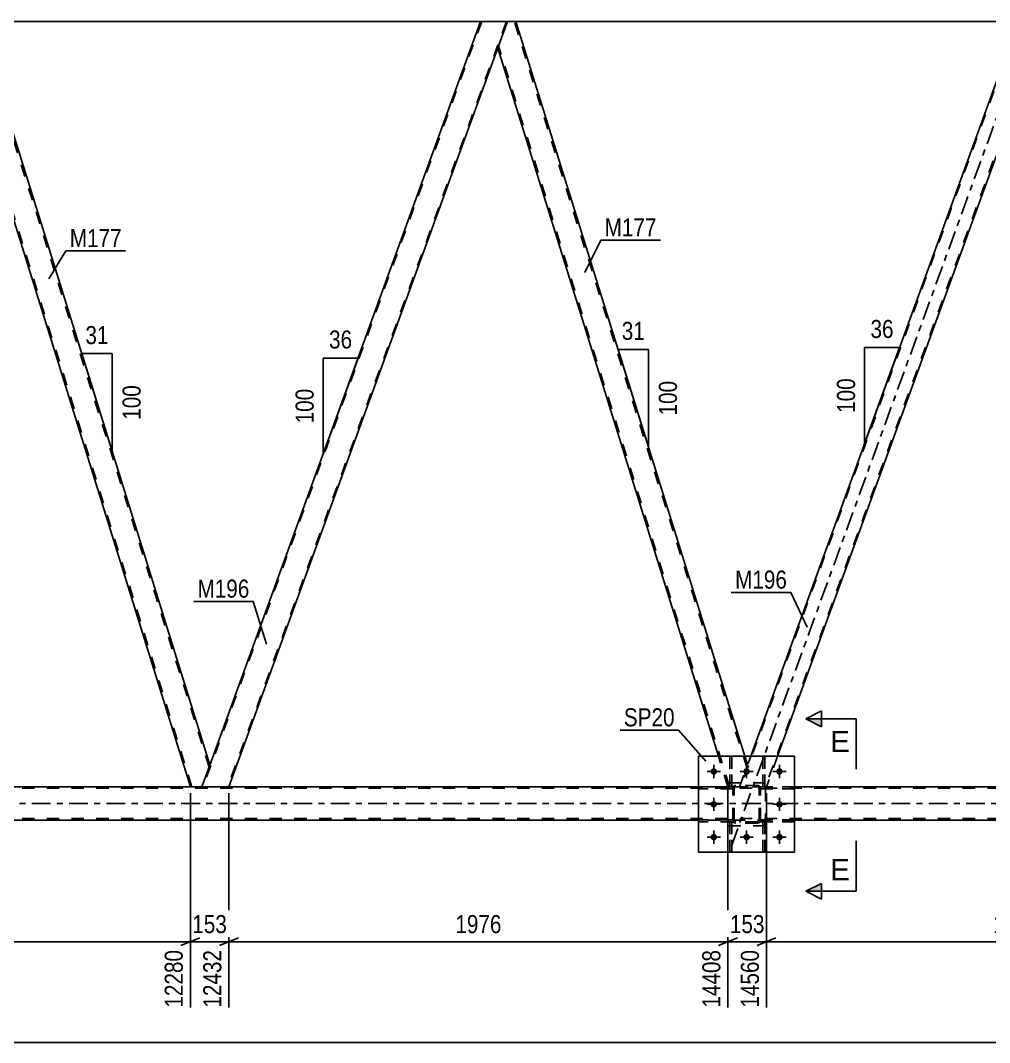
# Model space of a CAD drawing. Header units: millimetres. Extents: x 0 to 841, y 0 to 594.
# Drawn here: x 485.6 to 639.1, y 303.7 to 465.6 of the extents above; entities that cross this region are included whole.
import ezdxf

# ---------------------------------------------------------------- set-up
doc = ezdxf.new("R2010")
doc.units = ezdxf.units.MM
doc.linetypes.add('DXK_LINE_DOT2', pattern=[3.9198, 1.9599, -1.9599])
doc.linetypes.add('DXK_LINE_DOT3', pattern=[5.9187, 2.979, -0.9799, 0.9799, -0.9799])
doc.styles.add('Arial', font='ARIAL.TTF', dxfattribs={"height": 0.2})
doc.styles.add('Arial Narrow', font='ARIALN.TTF', dxfattribs={"height": 0.2})

# ---------------------------------------------------------------- blocks, each defined once
blk = doc.blocks.new('Part-318884811-3906 - 3840')
at = {"color": 7, "linetype": 'DXK_LINE_DOT2'}
for p, q in [((558.68, 465.4), (514.56, 344.18)), ((562.6, 465.4), (518.48, 344.18)), ((562.77, 465.4), (561.24, 461.2)), ((515.64, 347.6), (514.39, 344.18)), ((518.65, 344.18), (514.39, 344.18))]:
    blk.add_line(p, q, dxfattribs=at)
at = {"color": 2, "linetype": 'Continuous'}
for p, q in [((558.51, 465.4), (515.64, 347.6)), ((562.77, 465.4), (558.51, 465.4)), ((561.24, 461.2), (518.65, 344.18))]:
    blk.add_line(p, q, dxfattribs=at)
blk = doc.blocks.new('Part-318884811-3912 - 3840')
at = {"color": 7, "linetype": 'DXK_LINE_DOT2'}
for p, q in [((733.04, 465.4), (217.97, 465.4)), ((564.09, 465.4), (558.51, 465.4))]:
    blk.add_line(p, q, dxfattribs=at)
at = {"color": 2, "linetype": 'Continuous'}
for p, q in [((558.51, 465.4), (478.95, 465.4)), ((643.64, 465.4), (564.09, 465.4))]:
    blk.add_line(p, q, dxfattribs=at)
blk = doc.blocks.new('Part-318884811-3857 - 3840')
at = {"color": 7, "linetype": 'DXK_LINE_DOT3'}
blk.add_line((598.23, 334.78), (649.19, 474.8), dxfattribs=at)
at = {"color": 7, "linetype": 'DXK_LINE_DOT2'}
for p, q in [((643.82, 465.4), (599.69, 344.18)), ((647.73, 465.4), (603.61, 344.18)), ((647.9, 465.4), (646.37, 461.2)), ((599.52, 344.18), (601.28, 349)), ((605.54, 349), (603.78, 344.18)), ((603.78, 344.18), (599.52, 344.18))]:
    blk.add_line(p, q, dxfattribs=at)
at = {"color": 2, "linetype": 'Continuous'}
for p, q in [((643.64, 465.4), (601.28, 349)), ((647.9, 465.4), (643.64, 465.4)), ((646.37, 461.2), (605.54, 349))]:
    blk.add_line(p, q, dxfattribs=at)
blk = doc.blocks.new('Part-318884811-3931 - 3840')
at = {"color": 7, "linetype": 'DXK_LINE_DOT2'}
for p, q in [((603.51, 338.64), (603.19, 338.64)), ((603.19, 338.64), (603.19, 333.8)), ((603.51, 333.8), (603.51, 338.64)), ((603.19, 338.04), (603.51, 338.04)), ((603.19, 333.8), (603.51, 333.8))]:
    blk.add_line(p, q, dxfattribs=at)
blk = doc.blocks.new('Part-318884811-3932 - 3840')
at = {"color": 7, "linetype": 'DXK_LINE_DOT2'}
for p, q in [((608.24, 344.16), (602.84, 344.16)), ((602.84, 344.16), (602.84, 343.84)), ((602.84, 343.84), (608.24, 343.84)), ((603.44, 343.84), (603.44, 344.16)), ((608.24, 343.84), (608.24, 344.16))]:
    blk.add_line(p, q, dxfattribs=at)
blk = doc.blocks.new('Part-318884811-3872 - 3840')
at = {"color": 7, "linetype": 'DXK_LINE_DOT2'}
for p, q in [((742.64, 343.94), (67.2, 343.94)), ((608.24, 344.18), (593.04, 344.18)), ((742.64, 339.14), (67.2, 339.14)), ((608.24, 338.9), (593.04, 338.9))]:
    blk.add_line(p, q, dxfattribs=at)
at = {"color": 2, "linetype": 'Continuous'}
for p, q in [((593.04, 344.18), (352.84, 344.18)), ((742.64, 344.18), (608.24, 344.18)), ((593.04, 338.9), (352.84, 338.9)), ((742.64, 338.9), (608.24, 338.9))]:
    blk.add_line(p, q, dxfattribs=at)
at = {"color": 7, "linetype": 'DXK_LINE_DOT3'}
blk.add_line((67.2, 341.54), (742.64, 341.54), dxfattribs=at)
blk = doc.blocks.new('Part-318884811-3873 - 3840')
at = {"color": 7, "linetype": 'DXK_LINE_DOT2'}
for p, q in [((598.44, 344.16), (593.04, 344.16)), ((593.04, 344.16), (593.04, 343.84)), ((598.44, 343.84), (593.04, 343.84)), ((597.84, 343.84), (597.84, 344.16)), ((598.44, 343.84), (598.44, 344.16))]:
    blk.add_line(p, q, dxfattribs=at)
blk = doc.blocks.new('Part-318884811-3887 - 3840')
at = {"color": 7, "linetype": 'DXK_LINE_DOT2'}
for p, q in [((603.64, 344.8), (597.64, 344.8)), ((597.64, 338), (597.64, 344.8)), ((603.64, 338), (603.64, 344.8)), ((603.64, 338), (597.64, 338))]:
    blk.add_line(p, q, dxfattribs=at)
blk = doc.blocks.new('Part-318884811-3955 - 3840')
at = {"color": 7, "linetype": 'DXK_LINE_DOT2'}
for p, q in [((603.19, 349), (603.19, 344.16)), ((603.51, 349), (603.19, 349)), ((603.51, 344.16), (603.51, 349)), ((603.19, 344.76), (603.51, 344.76)), ((603.19, 344.16), (603.51, 344.16))]:
    blk.add_line(p, q, dxfattribs=at)
blk = doc.blocks.new('Part-318884811-3958 - 3840')
at = {"color": 7, "linetype": 'DXK_LINE_DOT2'}
for p, q in [((597.99, 349), (597.99, 344.16)), ((598.31, 349), (597.99, 349)), ((598.31, 344.16), (598.31, 349)), ((597.99, 344.76), (598.31, 344.76)), ((597.99, 344.16), (598.31, 344.16))]:
    blk.add_line(p, q, dxfattribs=at)
blk = doc.blocks.new('Part-318884811-3894 - 3840')
at = {"color": 7, "linetype": 'DXK_LINE_DOT2'}
for p, q in [((598.31, 338.64), (597.99, 338.64)), ((597.99, 338.64), (597.99, 333.8)), ((598.31, 333.8), (598.31, 338.64)), ((597.99, 338.04), (598.31, 338.04)), ((597.99, 333.8), (598.31, 333.8))]:
    blk.add_line(p, q, dxfattribs=at)
blk = doc.blocks.new('Part-318884811-3901 - 3840')
at = {"color": 2, "linetype": 'Continuous'}
for p, q in [((608.24, 349), (593.04, 349)), ((593.04, 349), (593.04, 333.8)), ((608.24, 349), (608.24, 333.8)), ((608.24, 333.8), (593.04, 333.8))]:
    blk.add_line(p, q, dxfattribs=at)
blk = doc.blocks.new('Part-318884811-3907 - 3840')
at = {"color": 7, "linetype": 'DXK_LINE_DOT2'}
for p, q in [((598.44, 338.96), (593.04, 338.96)), ((593.04, 338.96), (593.04, 338.64)), ((598.44, 338.64), (593.04, 338.64)), ((597.84, 338.64), (597.84, 338.96)), ((598.44, 338.64), (598.44, 338.96))]:
    blk.add_line(p, q, dxfattribs=at)
blk = doc.blocks.new('Part-318884811-3933 - 3840')
at = {"color": 7, "linetype": 'DXK_LINE_DOT2'}
for p, q in [((608.24, 338.96), (602.84, 338.96)), ((602.84, 338.96), (602.84, 338.64)), ((602.84, 338.64), (608.24, 338.64)), ((603.44, 338.64), (603.44, 338.96)), ((608.24, 338.64), (608.24, 338.96))]:
    blk.add_line(p, q, dxfattribs=at)
blk = doc.blocks.new('Part-318884811-3962 - 3840')
at = {"color": 7, "linetype": 'DXK_LINE_DOT2'}
for p, q in [((598.44, 343.92), (598.48, 344.11)), ((598.48, 344.11), (598.44, 343.92)), ((598.44, 338.88), (598.44, 343.92)), ((598.68, 343.92), (598.7, 344.02)), ((598.68, 338.88), (598.68, 343.92)), ((598.7, 344.02), (598.75, 344.09)), ((598.74, 344.37), (598.92, 344.4)), ((598.92, 344.4), (598.74, 344.37)), ((598.75, 344.09), (598.83, 344.15)), ((598.83, 344.15), (598.92, 344.16)), ((602.36, 344.4), (598.92, 344.4)), ((598.92, 344.16), (602.36, 344.16)), ((602.36, 344.4), (602.54, 344.37)), ((602.54, 344.37), (602.36, 344.4)), ((602.36, 344.16), (602.45, 344.15)), ((602.45, 344.15), (602.53, 344.09)), ((602.53, 344.09), (602.58, 344.02)), ((602.58, 344.02), (602.6, 343.92)), ((602.6, 338.88), (602.6, 343.92)), ((602.8, 344.11), (602.84, 343.92)), ((602.84, 343.92), (602.8, 344.11)), ((602.84, 338.88), (602.84, 343.92)), ((598.48, 338.7), (598.44, 338.88)), ((598.44, 338.88), (598.48, 338.7)), ((598.7, 338.79), (598.68, 338.88)), ((598.75, 338.71), (598.7, 338.79)), ((598.92, 338.4), (598.74, 338.44)), ((598.74, 338.44), (598.92, 338.4)), ((598.83, 338.66), (598.75, 338.71)), ((598.92, 338.64), (598.83, 338.66)), ((602.36, 338.64), (598.92, 338.64)), ((602.36, 338.4), (598.92, 338.4)), ((602.45, 338.66), (602.36, 338.64)), ((602.54, 338.44), (602.36, 338.4)), ((602.36, 338.4), (602.54, 338.44)), ((602.53, 338.71), (602.45, 338.66)), ((602.58, 338.79), (602.53, 338.71)), ((602.6, 338.88), (602.58, 338.79)), ((602.84, 338.88), (602.8, 338.7)), ((602.8, 338.7), (602.84, 338.88))]:
    blk.add_line(p, q, dxfattribs=at)
at = {"color": 7, "linetype": 'DXK_LINE_DOT3'}
blk.add_line((600.64, 341.4), (600.64, 341.4), dxfattribs=at)
at = {"color": 7, "linetype": 'DXK_LINE_DOT2'}
for centre, start, end in [((598.92, 343.92), 112.5, 157.5), ((598.92, 343.92), 112.5, 157.5), ((602.36, 343.92), 22.5, 67.5), ((602.36, 343.92), 22.5, 67.5), ((598.92, 338.88), 202.5, 247.5), ((598.92, 338.88), 202.5, 247.5), ((602.36, 338.88), 292.5, 337.5), ((602.36, 338.88), 292.5, 337.5)]:
    blk.add_arc(centre, 0.48, start, end, dxfattribs=at)
blk = doc.blocks.new('Part-318884811-3964 - 3840')
at = {"color": 7, "linetype": 'DXK_LINE_DOT2'}
for p, q in [((593.04, 349), (608.24, 349)), ((593.04, 349), (593.04, 333.8)), ((608.24, 349), (608.24, 333.8)), ((593.04, 333.8), (608.24, 333.8))]:
    blk.add_line(p, q, dxfattribs=at)
blk = doc.blocks.new('Bolt-318884811-3988 - 3840')
at = {"color": 1, "linetype": 'Continuous'}
for p, q in [((594.4, 346.6), (595.09, 346.6)), ((595.44, 347.64), (595.44, 346.95)), ((596.48, 346.6), (595.79, 346.6)), ((599.6, 346.6), (600.29, 346.6)), ((600.64, 347.64), (600.64, 346.95)), ((601.68, 346.6), (600.99, 346.6)), ((604.8, 346.6), (605.49, 346.6)), ((605.84, 347.64), (605.84, 346.95)), ((606.88, 346.6), (606.19, 346.6)), ((595.44, 345.56), (595.44, 346.26)), ((600.64, 345.56), (600.64, 346.26)), ((605.84, 345.56), (605.84, 346.26)), ((595.44, 342.44), (595.44, 341.75)), ((605.84, 342.44), (605.84, 341.75)), ((594.4, 341.4), (595.09, 341.4)), ((595.44, 340.36), (595.44, 341.06)), ((596.48, 341.4), (595.79, 341.4)), ((604.8, 341.4), (605.49, 341.4)), ((605.84, 340.36), (605.84, 341.06)), ((606.88, 341.4), (606.19, 341.4)), ((595.44, 337.24), (595.44, 336.55)), ((600.64, 337.24), (600.64, 336.55)), ((605.84, 337.24), (605.84, 336.55)), ((594.4, 336.2), (595.09, 336.2)), ((595.44, 335.16), (595.44, 335.86)), ((596.48, 336.2), (595.79, 336.2)), ((599.6, 336.2), (600.29, 336.2)), ((600.64, 335.16), (600.64, 335.86)), ((601.68, 336.2), (600.99, 336.2)), ((604.8, 336.2), (605.49, 336.2)), ((605.84, 335.16), (605.84, 335.86)), ((606.88, 336.2), (606.19, 336.2))]:
    blk.add_line(p, q, dxfattribs=at)
blk = doc.blocks.new('Bolt-318884811-3989 - 3840')
at = {"linetype": 'Continuous'}
for points in [[(595.96, 346.6, -1), (594.92, 346.6, -1)], [(601.16, 346.6, -1), (600.12, 346.6, -1)], [(606.36, 346.6, -1), (605.32, 346.6, -1)], [(595.96, 341.4, -1), (594.92, 341.4, -1)], [(606.36, 341.4, -1), (605.32, 341.4, -1)], [(595.96, 336.2, -1), (594.92, 336.2, -1)], [(601.16, 336.2, -1), (600.12, 336.2, -1)], [(606.36, 336.2, -1), (605.32, 336.2, -1)]]:
    blk.add_hatch(color=1, dxfattribs=at).paths.add_polyline_path(points)
at = {"color": 1, "linetype": 'Continuous'}
for p, q in [((596.48, 346.6), (594.4, 346.6)), ((595.44, 347.64), (595.44, 345.56)), ((601.68, 346.6), (599.6, 346.6)), ((600.64, 347.64), (600.64, 345.56)), ((606.88, 346.6), (604.8, 346.6)), ((605.84, 347.64), (605.84, 345.56)), ((595.44, 342.44), (595.44, 340.36)), ((605.84, 342.44), (605.84, 340.36)), ((596.48, 341.4), (594.4, 341.4)), ((606.88, 341.4), (604.8, 341.4)), ((595.44, 337.24), (595.44, 335.16)), ((600.64, 337.24), (600.64, 335.16)), ((605.84, 337.24), (605.84, 335.16)), ((596.48, 336.2), (594.4, 336.2)), ((601.68, 336.2), (599.6, 336.2)), ((606.88, 336.2), (604.8, 336.2))]:
    blk.add_line(p, q, dxfattribs=at)
blk = doc.blocks.new('Part-318884811-4006 - 3840')
at = {"color": 7, "linetype": 'DXK_LINE_DOT2'}
for p, q in [((602.84, 338.64), (602.84, 338.96)), ((602.84, 338.96), (608.24, 338.96)), ((608.24, 338.64), (602.84, 338.64)), ((603.44, 338.64), (603.44, 338.96)), ((608.24, 338.96), (608.24, 338.64))]:
    blk.add_line(p, q, dxfattribs=at)
blk = doc.blocks.new('Part-318884811-4008 - 3840')
at = {"color": 7, "linetype": 'DXK_LINE_DOT2'}
for p, q in [((598.44, 343.92), (598.48, 344.11)), ((598.48, 344.11), (598.44, 343.92)), ((598.44, 338.88), (598.44, 343.92)), ((598.68, 343.92), (598.7, 344.02)), ((598.68, 338.88), (598.68, 343.92)), ((598.7, 344.02), (598.75, 344.09)), ((598.74, 344.37), (598.92, 344.4)), ((598.92, 344.4), (598.74, 344.37)), ((598.75, 344.09), (598.83, 344.15)), ((598.83, 344.15), (598.92, 344.16)), ((602.36, 344.4), (598.92, 344.4)), ((598.92, 344.16), (602.36, 344.16)), ((602.36, 344.4), (602.54, 344.37)), ((602.54, 344.37), (602.36, 344.4)), ((602.36, 344.16), (602.45, 344.15)), ((602.45, 344.15), (602.53, 344.09)), ((602.53, 344.09), (602.58, 344.02)), ((602.58, 344.02), (602.6, 343.92)), ((602.6, 338.88), (602.6, 343.92)), ((602.8, 344.11), (602.84, 343.92)), ((602.84, 343.92), (602.8, 344.11)), ((602.84, 338.88), (602.84, 343.92)), ((598.48, 338.7), (598.44, 338.88)), ((598.44, 338.88), (598.48, 338.7)), ((598.7, 338.79), (598.68, 338.88)), ((598.75, 338.71), (598.7, 338.79)), ((598.92, 338.4), (598.74, 338.44)), ((598.74, 338.44), (598.92, 338.4)), ((598.83, 338.66), (598.75, 338.71)), ((598.92, 338.64), (598.83, 338.66)), ((602.36, 338.64), (598.92, 338.64)), ((602.36, 338.4), (598.92, 338.4)), ((602.45, 338.66), (602.36, 338.64)), ((602.54, 338.44), (602.36, 338.4)), ((602.36, 338.4), (602.54, 338.44)), ((602.53, 338.71), (602.45, 338.66)), ((602.58, 338.79), (602.53, 338.71)), ((602.6, 338.88), (602.58, 338.79)), ((602.84, 338.88), (602.8, 338.7)), ((602.8, 338.7), (602.84, 338.88))]:
    blk.add_line(p, q, dxfattribs=at)
at = {"color": 7, "linetype": 'DXK_LINE_DOT3'}
blk.add_line((600.64, 341.4), (600.64, 341.4), dxfattribs=at)
at = {"color": 7, "linetype": 'DXK_LINE_DOT2'}
for centre, start, end in [((598.92, 343.92), 112.5, 157.5), ((598.92, 343.92), 112.5, 157.5), ((602.36, 343.92), 22.5, 67.5), ((602.36, 343.92), 22.5, 67.5), ((598.92, 338.88), 202.5, 247.5), ((598.92, 338.88), 202.5, 247.5), ((602.36, 338.88), 292.5, 337.5), ((602.36, 338.88), 292.5, 337.5)]:
    blk.add_arc(centre, 0.48, start, end, dxfattribs=at)
blk = doc.blocks.new('Part-318884811-4011 - 3840')
at = {"color": 7, "linetype": 'DXK_LINE_DOT2'}
for p, q in [((602.84, 343.84), (602.84, 344.16)), ((602.84, 344.16), (608.24, 344.16)), ((608.24, 343.84), (602.84, 343.84)), ((603.44, 343.84), (603.44, 344.16)), ((608.24, 344.16), (608.24, 343.84))]:
    blk.add_line(p, q, dxfattribs=at)
blk = doc.blocks.new('Part-318884811-4021 - 3840')
at = {"color": 2, "linetype": 'Continuous'}
for p, q in [((477.63, 465.4), (476.1, 461.2)), ((478.95, 465.4), (477.63, 465.4)), ((515.65, 347.65), (478.95, 465.4)), ((512.55, 344.18), (476.09, 461.15)), ((514.39, 344.18), (515.49, 347.19)), ((515.63, 347.59), (515.49, 347.19)), ((515.64, 347.6), (515.63, 347.59))]:
    blk.add_line(p, q, dxfattribs=at)
at = {"color": 7, "linetype": 'DXK_LINE_DOT2'}
for p, q in [((515.52, 347.28), (478.7, 465.4)), ((512.8, 344.18), (476.22, 461.52)), ((476.1, 461.2), (476.09, 461.15)), ((515.49, 347.19), (515.57, 347.43)), ((515.65, 347.65), (515.64, 347.6)), ((514.39, 344.18), (512.55, 344.18))]:
    blk.add_line(p, q, dxfattribs=at)
blk = doc.blocks.new('Part-318884811-4033 - 3840')
at = {"color": 7, "linetype": 'DXK_LINE_DOT2'}
for p, q in [((598.44, 344.16), (593.04, 344.16)), ((593.04, 343.84), (593.04, 344.16)), ((598.44, 343.84), (593.04, 343.84)), ((597.84, 343.84), (597.84, 344.16)), ((598.44, 344.16), (598.44, 343.84))]:
    blk.add_line(p, q, dxfattribs=at)
blk = doc.blocks.new('Part-318884811-4034 - 3840')
at = {"color": 7, "linetype": 'DXK_LINE_DOT2'}
for p, q in [((598.44, 338.96), (593.04, 338.96)), ((593.04, 338.64), (593.04, 338.96)), ((598.44, 338.64), (593.04, 338.64)), ((597.84, 338.64), (597.84, 338.96)), ((598.44, 338.96), (598.44, 338.64))]:
    blk.add_line(p, q, dxfattribs=at)
blk = doc.blocks.new('Part-318884811-4038 - 3840')
at = {"color": 7, "linetype": 'DXK_LINE_DOT2'}
for p, q in [((603.64, 344.8), (597.64, 344.8)), ((597.64, 338), (597.64, 344.8)), ((603.64, 338), (603.64, 344.8)), ((603.64, 338), (597.64, 338))]:
    blk.add_line(p, q, dxfattribs=at)
blk = doc.blocks.new('Part-318884811-4069 - 3840')
at = {"color": 2, "linetype": 'Continuous'}
for p, q in [((562.77, 465.4), (561.24, 461.2)), ((562.77, 465.4), (564.09, 465.4)), ((600.37, 349), (564.09, 465.4)), ((596.18, 349), (561.22, 461.15))]:
    blk.add_line(p, q, dxfattribs=at)
at = {"color": 7, "linetype": 'DXK_LINE_DOT2'}
for p, q in [((600.65, 347.28), (563.83, 465.4)), ((597.93, 344.18), (561.36, 461.52)), ((561.24, 461.2), (561.22, 461.15)), ((597.68, 344.18), (596.18, 349)), ((600.79, 347.65), (600.37, 349)), ((599.52, 344.18), (600.79, 347.65)), ((597.68, 344.18), (599.52, 344.18))]:
    blk.add_line(p, q, dxfattribs=at)
blk = doc.blocks.new('Part-318884811-4100 - 3840')
at = {"color": 7, "linetype": 'DXK_LINE_DOT2'}
for p, q in [((597.99, 344.16), (597.99, 349)), ((597.99, 349), (598.31, 349)), ((598.31, 349), (598.31, 344.16)), ((597.99, 344.76), (598.31, 344.76)), ((598.31, 344.16), (597.99, 344.16))]:
    blk.add_line(p, q, dxfattribs=at)
blk = doc.blocks.new('Part-318884811-4103 - 3840')
at = {"color": 7, "linetype": 'DXK_LINE_DOT2'}
for p, q in [((603.19, 344.16), (603.19, 349)), ((603.19, 349), (603.51, 349)), ((603.51, 349), (603.51, 344.16)), ((603.19, 344.76), (603.51, 344.76)), ((603.51, 344.16), (603.19, 344.16))]:
    blk.add_line(p, q, dxfattribs=at)
blk = doc.blocks.new('Part-318884811-4114 - 3840')
at = {"color": 7, "linetype": 'DXK_LINE_DOT2'}
for p, q in [((597.99, 333.8), (597.99, 338.64)), ((597.99, 338.64), (598.31, 338.64)), ((598.31, 338.64), (598.31, 333.8)), ((597.99, 338.04), (598.31, 338.04)), ((598.31, 333.8), (597.99, 333.8))]:
    blk.add_line(p, q, dxfattribs=at)
blk = doc.blocks.new('Part-318884811-4117 - 3840')
at = {"color": 7, "linetype": 'DXK_LINE_DOT2'}
for p, q in [((603.19, 333.8), (603.19, 338.64)), ((603.19, 338.64), (603.51, 338.64)), ((603.51, 338.64), (603.51, 333.8)), ((603.19, 338.04), (603.51, 338.04)), ((603.51, 333.8), (603.19, 333.8))]:
    blk.add_line(p, q, dxfattribs=at)
blk = doc.blocks.new('AngleDimension-318884811-4310 - 3840')
at = {"color": 7, "linetype": 'Continuous'}
for p, q in [((533.57, 412.09), (539.11, 412.09)), ((533.57, 396.87), (539.11, 412.09)), ((533.57, 396.87), (533.57, 412.09)), ((538.81, 411.28), (539.11, 412.09))]:
    blk.add_line(p, q, dxfattribs=at)
at = {"color": 0}
for points in [[(538.76, 412.99), (538.76, 417.19), (533.91, 417.19), (533.91, 412.99)], [(532.67, 407.82), (528.47, 407.82), (528.47, 401.14), (532.67, 401.14)]]:
    blk.add_wipeout(points, dxfattribs=at)
at = {"color": 3, "style": 'Arial Narrow'}
blk.add_text('36', height=2.863, dxfattribs=at).set_placement((534.51, 413.59))
blk.add_text('100', height=2.863, rotation=90.0002, dxfattribs=at).set_placement((532.07, 401.74))
blk = doc.blocks.new('StraightDimension-318884811-4974 - 3840')
at = {"color": 7, "linetype": 'Continuous'}
for p, q in [((518.65, 343.18), (518.65, 309.2)), ((597.68, 343.18), (597.68, 309.2)), ((520.15, 320.24), (517.15, 319.04)), ((518.65, 319.64), (597.68, 319.64)), ((596.18, 319.04), (599.18, 320.24))]:
    blk.add_line(p, q, dxfattribs=at)
at = {"color": 0}
blk.add_wipeout([(562.42, 320.39), (562.42, 324.59), (553.91, 324.59), (553.91, 320.39)], dxfattribs=at)
at = {"color": 0, "linetype": 'Continuous'}
blk.add_wipeout([(597.08, 318.94), (592.88, 318.94), (592.88, 308.6), (597.08, 308.6)], dxfattribs=at)
at = {"color": 3, "style": 'Arial Narrow'}
blk.add_text('1976', height=2.863, dxfattribs=at).set_placement((554.51, 320.99))
at = {"color": 3, "linetype": 'Continuous', "style": 'Arial Narrow'}
blk.add_text('14408', height=2.863, rotation=90.0002, dxfattribs=at).set_placement((596.48, 309.2))
blk = doc.blocks.new('AngleDimension-318884811-4296 - 3840')
at = {"color": 7, "linetype": 'Continuous'}
for p, q in [((619.31, 413.76), (624.85, 413.76)), ((619.31, 398.53), (624.85, 413.76)), ((619.31, 398.53), (619.31, 413.76)), ((622.07, 406.11), (624.85, 413.76))]:
    blk.add_line(p, q, dxfattribs=at)
at = {"color": 0}
for points in [[(624.51, 414.66), (624.51, 418.86), (619.65, 418.86), (619.65, 414.66)], [(618.41, 409.49), (614.21, 409.49), (614.21, 402.8), (618.41, 402.8)]]:
    blk.add_wipeout(points, dxfattribs=at)
at = {"color": 3, "style": 'Arial Narrow'}
blk.add_text('36', height=2.863, dxfattribs=at).set_placement((620.25, 415.26))
blk.add_text('100', height=2.863, rotation=90.0002, dxfattribs=at).set_placement((617.81, 403.4))
blk = doc.blocks.new('StraightDimension-318884811-4993 - 3840')
at = {"color": 7, "linetype": 'Continuous'}
for p, q in [((597.68, 343.18), (597.68, 309.2)), ((603.78, 343.18), (603.78, 309.2)), ((596.18, 319.04), (599.18, 320.24)), ((597.68, 319.64), (603.78, 319.64)), ((605.28, 320.24), (602.28, 319.04))]:
    blk.add_line(p, q, dxfattribs=at)
at = {"color": 0}
blk.add_wipeout([(604.07, 320.39), (604.07, 324.59), (597.39, 324.59), (597.39, 320.39)], dxfattribs=at)
at = {"color": 0, "linetype": 'Continuous'}
blk.add_wipeout([(603.18, 318.94), (598.98, 318.94), (598.98, 308.6), (603.18, 308.6)], dxfattribs=at)
at = {"color": 3, "style": 'Arial Narrow'}
blk.add_text('153', height=2.863, dxfattribs=at).set_placement((597.99, 320.99))
at = {"color": 3, "linetype": 'Continuous', "style": 'Arial Narrow'}
blk.add_text('14560', height=2.863, rotation=90.0002, dxfattribs=at).set_placement((602.58, 309.2))
blk = doc.blocks.new('StraightDimension-318884811-4955 - 3840')
at = {"color": 7, "linetype": 'Continuous'}
for p, q in [((512.55, 343.18), (512.55, 309.2)), ((518.65, 343.18), (518.65, 309.2)), ((511.05, 319.04), (514.05, 320.24)), ((512.55, 319.64), (518.65, 319.64)), ((520.15, 320.24), (517.15, 319.04))]:
    blk.add_line(p, q, dxfattribs=at)
at = {"color": 0}
blk.add_wipeout([(518.94, 320.39), (518.94, 324.59), (512.25, 324.59), (512.25, 320.39)], dxfattribs=at)
at = {"color": 0, "linetype": 'Continuous'}
blk.add_wipeout([(518.05, 318.94), (513.85, 318.94), (513.85, 308.6), (518.05, 308.6)], dxfattribs=at)
at = {"color": 3, "style": 'Arial Narrow'}
blk.add_text('153', height=2.863, dxfattribs=at).set_placement((512.85, 320.99))
at = {"color": 3, "linetype": 'Continuous', "style": 'Arial Narrow'}
blk.add_text('12432', height=2.863, rotation=90.0002, dxfattribs=at).set_placement((517.45, 309.2))
blk = doc.blocks.new('StraightDimension-318884811-4936 - 3840')
at = {"color": 7, "linetype": 'Continuous'}
for p, q in [((433.51, 343.18), (433.51, 309.2)), ((512.55, 343.18), (512.55, 309.2)), ((435.01, 320.24), (432.01, 319.04)), ((433.51, 319.64), (512.55, 319.64)), ((511.05, 319.04), (514.05, 320.24))]:
    blk.add_line(p, q, dxfattribs=at)
at = {"color": 0}
blk.add_wipeout([(477.29, 320.39), (477.29, 324.59), (468.77, 324.59), (468.77, 320.39)], dxfattribs=at)
at = {"color": 0, "linetype": 'Continuous'}
blk.add_wipeout([(511.95, 318.94), (507.75, 318.94), (507.75, 308.6), (511.95, 308.6)], dxfattribs=at)
at = {"color": 3, "style": 'Arial Narrow'}
blk.add_text('1976', height=2.863, dxfattribs=at).set_placement((469.37, 320.99))
at = {"color": 3, "linetype": 'Continuous', "style": 'Arial Narrow'}
blk.add_text('12280', height=2.863, rotation=90.0002, dxfattribs=at).set_placement((511.35, 309.2))
blk = doc.blocks.new('StraightDimension-318884811-5012 - 3840')
at = {"color": 7, "linetype": 'Continuous'}
for p, q in [((603.78, 343.18), (603.78, 309.2)), ((682.81, 343.18), (682.81, 309.2)), ((605.28, 320.24), (602.28, 319.04)), ((603.78, 319.64), (682.81, 319.64)), ((681.31, 319.04), (684.31, 320.24))]:
    blk.add_line(p, q, dxfattribs=at)
at = {"color": 0}
blk.add_wipeout([(647.55, 320.39), (647.55, 324.59), (639.04, 324.59), (639.04, 320.39)], dxfattribs=at)
at = {"color": 0, "linetype": 'Continuous'}
blk.add_wipeout([(682.21, 318.94), (678.01, 318.94), (678.01, 308.6), (682.21, 308.6)], dxfattribs=at)
at = {"color": 3, "style": 'Arial Narrow'}
blk.add_text('1976', height=2.863, dxfattribs=at).set_placement((639.64, 320.99))
at = {"color": 3, "linetype": 'Continuous', "style": 'Arial Narrow'}
blk.add_text('16536', height=2.863, rotation=90.0002, dxfattribs=at).set_placement((681.61, 309.2))
blk = doc.blocks.new('StraightDimension-318884811-5073 - 3840')
at = {"color": 7, "linetype": 'Continuous'}
blk.add_line((56.34, 303.66), (794.37, 303.66), dxfattribs=at)
blk = doc.blocks.new('AngleDimension-318884811-10241 - 3840')
at = {"color": 7, "linetype": 'Continuous'}
for p, q in [((585.1, 413.46), (580.27, 413.46)), ((585.1, 398), (580.27, 413.46)), ((585.1, 398), (585.1, 413.46)), ((585.12, 397.92), (585.1, 398))]:
    blk.add_line(p, q, dxfattribs=at)
at = {"color": 0}
for points in [[(585.11, 414.36), (585.11, 418.56), (580.26, 418.56), (580.26, 414.36)], [(590.2, 409.07), (586, 409.07), (586, 402.39), (590.2, 402.39)]]:
    blk.add_wipeout(points, dxfattribs=at)
at = {"color": 3, "style": 'Arial Narrow'}
blk.add_text('31', height=2.863, dxfattribs=at).set_placement((580.86, 414.96))
blk.add_text('100', height=2.863, rotation=90.0002, dxfattribs=at).set_placement((589.6, 402.99))
blk = doc.blocks.new('AngleDimension-318884811-10227 - 3840')
at = {"color": 7, "linetype": 'Continuous'}
for p, q in [((500.17, 412.79), (495.35, 412.79)), ((500.17, 397.32), (495.35, 412.79)), ((500.17, 397.32), (500.17, 412.79)), ((500.07, 397.64), (500.17, 397.32))]:
    blk.add_line(p, q, dxfattribs=at)
at = {"color": 0}
for points in [[(500.19, 413.69), (500.19, 417.89), (495.33, 417.89), (495.33, 413.69)], [(505.27, 408.4), (501.07, 408.4), (501.07, 401.71), (505.27, 401.71)]]:
    blk.add_wipeout(points, dxfattribs=at)
at = {"color": 3, "style": 'Arial Narrow'}
blk.add_text('31', height=2.863, dxfattribs=at).set_placement((495.93, 414.29))
blk.add_text('100', height=2.863, rotation=90.0002, dxfattribs=at).set_placement((504.67, 402.31))
blk = doc.blocks.new('SectionMark-318884811-5428 - 3840')
at = {"linetype": 'Continuous'}
for points in [[(612.49, 354.94), (612.49, 353.69), (609.99, 354.94)], [(612.49, 328.88), (612.49, 327.63), (609.99, 327.63)]]:
    blk.add_hatch(color=6, dxfattribs=at).paths.add_polyline_path(points)
at = {"color": 6, "linetype": 'Continuous'}
for p, q in [((609.99, 354.94), (612.49, 356.19)), ((612.49, 353.69), (612.49, 356.19)), ((617.99, 354.94), (609.99, 354.94)), ((609.99, 354.94), (612.49, 353.69)), ((617.99, 354.94), (617.99, 346.94)), ((617.99, 327.63), (617.99, 335.63)), ((609.99, 327.63), (612.49, 328.88)), ((612.49, 328.88), (612.49, 326.38)), ((617.99, 327.63), (609.99, 327.63)), ((612.49, 326.38), (609.99, 327.63))]:
    blk.add_line(p, q, dxfattribs=at)
at = {"color": 0, "linetype": 'Continuous'}
for points in [[(616.99, 349.69), (616.99, 353.19), (613.88, 353.19), (613.88, 349.69)], [(616.99, 329.38), (616.99, 332.88), (613.88, 332.88), (613.88, 329.38)]]:
    blk.add_wipeout(points, dxfattribs=at)
at = {"color": 3, "linetype": 'Continuous', "style": 'Arial'}
for p in [(613.88, 349.69), (613.88, 329.38)]:
    blk.add_text('E', height=3.34, dxfattribs=at).set_placement(p)
blk = doc.blocks.new('Mark-318884811-3902 - 3840')
at = {"color": 0}
blk.add_wipeout([(521.9, 374.13), (521.9, 377.13), (513.68, 377.13), (513.68, 374.13)], dxfattribs=at)
blk.add_wipeout([(521.9, 374.13), (521.9, 377.13), (513.68, 377.13), (513.68, 374.13)], dxfattribs=at)
at = {"color": 30, "linetype": 'Continuous'}
for p in [(513.08, 373.53), (524.58, 366.77)]:
    blk.add_line(p, (522.5, 373.53), dxfattribs=at)
at = {"color": 3, "style": 'Arial Narrow'}
blk.add_text('M196', height=2.863, dxfattribs=at).set_placement((513.68, 374.13))
blk = doc.blocks.new('Mark-318884811-3853 - 3840')
at = {"color": 0}
blk.add_wipeout([(607.03, 375.56), (607.03, 378.56), (598.81, 378.56), (598.81, 375.56)], dxfattribs=at)
blk.add_wipeout([(607.03, 375.56), (607.03, 378.56), (598.81, 378.56), (598.81, 375.56)], dxfattribs=at)
at = {"color": 30, "linetype": 'Continuous'}
for p in [(598.21, 374.96), (610.22, 369.44)]:
    blk.add_line(p, (607.63, 374.96), dxfattribs=at)
at = {"color": 3, "style": 'Arial Narrow'}
blk.add_text('M196', height=2.863, dxfattribs=at).set_placement((598.81, 375.56))
blk = doc.blocks.new('Mark-318884811-3897 - 3840')
at = {"color": 0}
blk.add_wipeout([(589.24, 353.75), (589.24, 356.75), (581.2, 356.75), (581.2, 353.75)], dxfattribs=at)
blk.add_wipeout([(589.24, 353.75), (589.24, 356.75), (581.2, 356.75), (581.2, 353.75)], dxfattribs=at)
at = {"color": 30, "linetype": 'Continuous'}
for p in [(580.6, 353.15), (594.19, 348.21)]:
    blk.add_line(p, (589.84, 353.15), dxfattribs=at)
at = {"color": 3, "style": 'Arial Narrow'}
blk.add_text('SP20', height=2.863, dxfattribs=at).set_placement((581.2, 353.75))
blk = doc.blocks.new('Mark-318884811-4017 - 3840')
at = {"color": 0}
blk.add_wipeout([(501.67, 429.65), (501.67, 432.65), (493.45, 432.65), (493.45, 429.65)], dxfattribs=at)
blk.add_wipeout([(501.67, 429.65), (501.67, 432.65), (493.45, 432.65), (493.45, 429.65)], dxfattribs=at)
at = {"color": 30, "linetype": 'Continuous'}
for p, q in [((490.13, 424.61), (492.85, 429.05)), ((492.85, 429.05), (502.27, 429.05))]:
    blk.add_line(p, q, dxfattribs=at)
at = {"color": 3, "style": 'Arial Narrow'}
blk.add_text('M177', height=2.863, dxfattribs=at).set_placement((493.45, 429.65))
blk = doc.blocks.new('Mark-318884811-4065 - 3840')
at = {"color": 0}
blk.add_wipeout([(586.38, 431.35), (586.38, 434.35), (578.15, 434.35), (578.15, 431.35)], dxfattribs=at)
blk.add_wipeout([(586.38, 431.35), (586.38, 434.35), (578.15, 434.35), (578.15, 431.35)], dxfattribs=at)
at = {"color": 30, "linetype": 'Continuous'}
for p, q in [((575.03, 425.64), (577.55, 430.75)), ((577.55, 430.75), (586.98, 430.75))]:
    blk.add_line(p, q, dxfattribs=at)
at = {"color": 3, "style": 'Arial Narrow'}
blk.add_text('M177', height=2.863, dxfattribs=at).set_placement((578.15, 431.35))

msp = doc.modelspace()

# ---------------------------------------------------------------- block references
for name in ['Part-318884811-3857 - 3840', 'Part-318884811-3912 - 3840', 'Part-318884811-4021 - 3840', 'Part-318884811-3906 - 3840', 'Part-318884811-4069 - 3840', 'Part-318884811-3901 - 3840', 'Part-318884811-3964 - 3840', 'Part-318884811-3958 - 3840', 'Part-318884811-4100 - 3840', 'Part-318884811-3955 - 3840', 'Part-318884811-4103 - 3840', 'Bolt-318884811-3988 - 3840', 'Bolt-318884811-3989 - 3840', 'Part-318884811-3872 - 3840', 'Part-318884811-3873 - 3840', 'Part-318884811-4033 - 3840', 'Part-318884811-3887 - 3840', 'Part-318884811-4038 - 3840', 'Part-318884811-3962 - 3840', 'Part-318884811-4008 - 3840', 'Part-318884811-3932 - 3840', 'Part-318884811-4011 - 3840', 'Part-318884811-3907 - 3840', 'Part-318884811-4034 - 3840', 'Part-318884811-3894 - 3840', 'Part-318884811-4114 - 3840', 'Part-318884811-3933 - 3840', 'Part-318884811-4006 - 3840', 'Part-318884811-3931 - 3840', 'Part-318884811-4117 - 3840']:
    msp.add_blockref(name, (0, 0))

# ---------------------------------------------------------------- next in the draw order: block references
for name in ['AngleDimension-318884811-4296 - 3840', 'AngleDimension-318884811-4310 - 3840', 'StraightDimension-318884811-4974 - 3840']:
    msp.add_blockref(name, (0, 0))

# ---------------------------------------------------------------- next in the draw order: block references
for name in ['StraightDimension-318884811-4955 - 3840', 'StraightDimension-318884811-4993 - 3840']:
    msp.add_blockref(name, (0, 0))

# ---------------------------------------------------------------- next in the draw order: block references
for name in ['StraightDimension-318884811-4936 - 3840', 'StraightDimension-318884811-5012 - 3840']:
    msp.add_blockref(name, (0, 0))

# ---------------------------------------------------------------- next in the draw order: block references
msp.add_blockref('StraightDimension-318884811-5073 - 3840', (0, 0))

# ---------------------------------------------------------------- next in the draw order: block references
for name in ['Mark-318884811-4065 - 3840', 'Mark-318884811-4017 - 3840', 'AngleDimension-318884811-10227 - 3840', 'AngleDimension-318884811-10241 - 3840', 'Mark-318884811-3853 - 3840', 'Mark-318884811-3902 - 3840', 'Mark-318884811-3897 - 3840', 'SectionMark-318884811-5428 - 3840']:
    msp.add_blockref(name, (0, 0))

doc.saveas('drawing.dxf')
